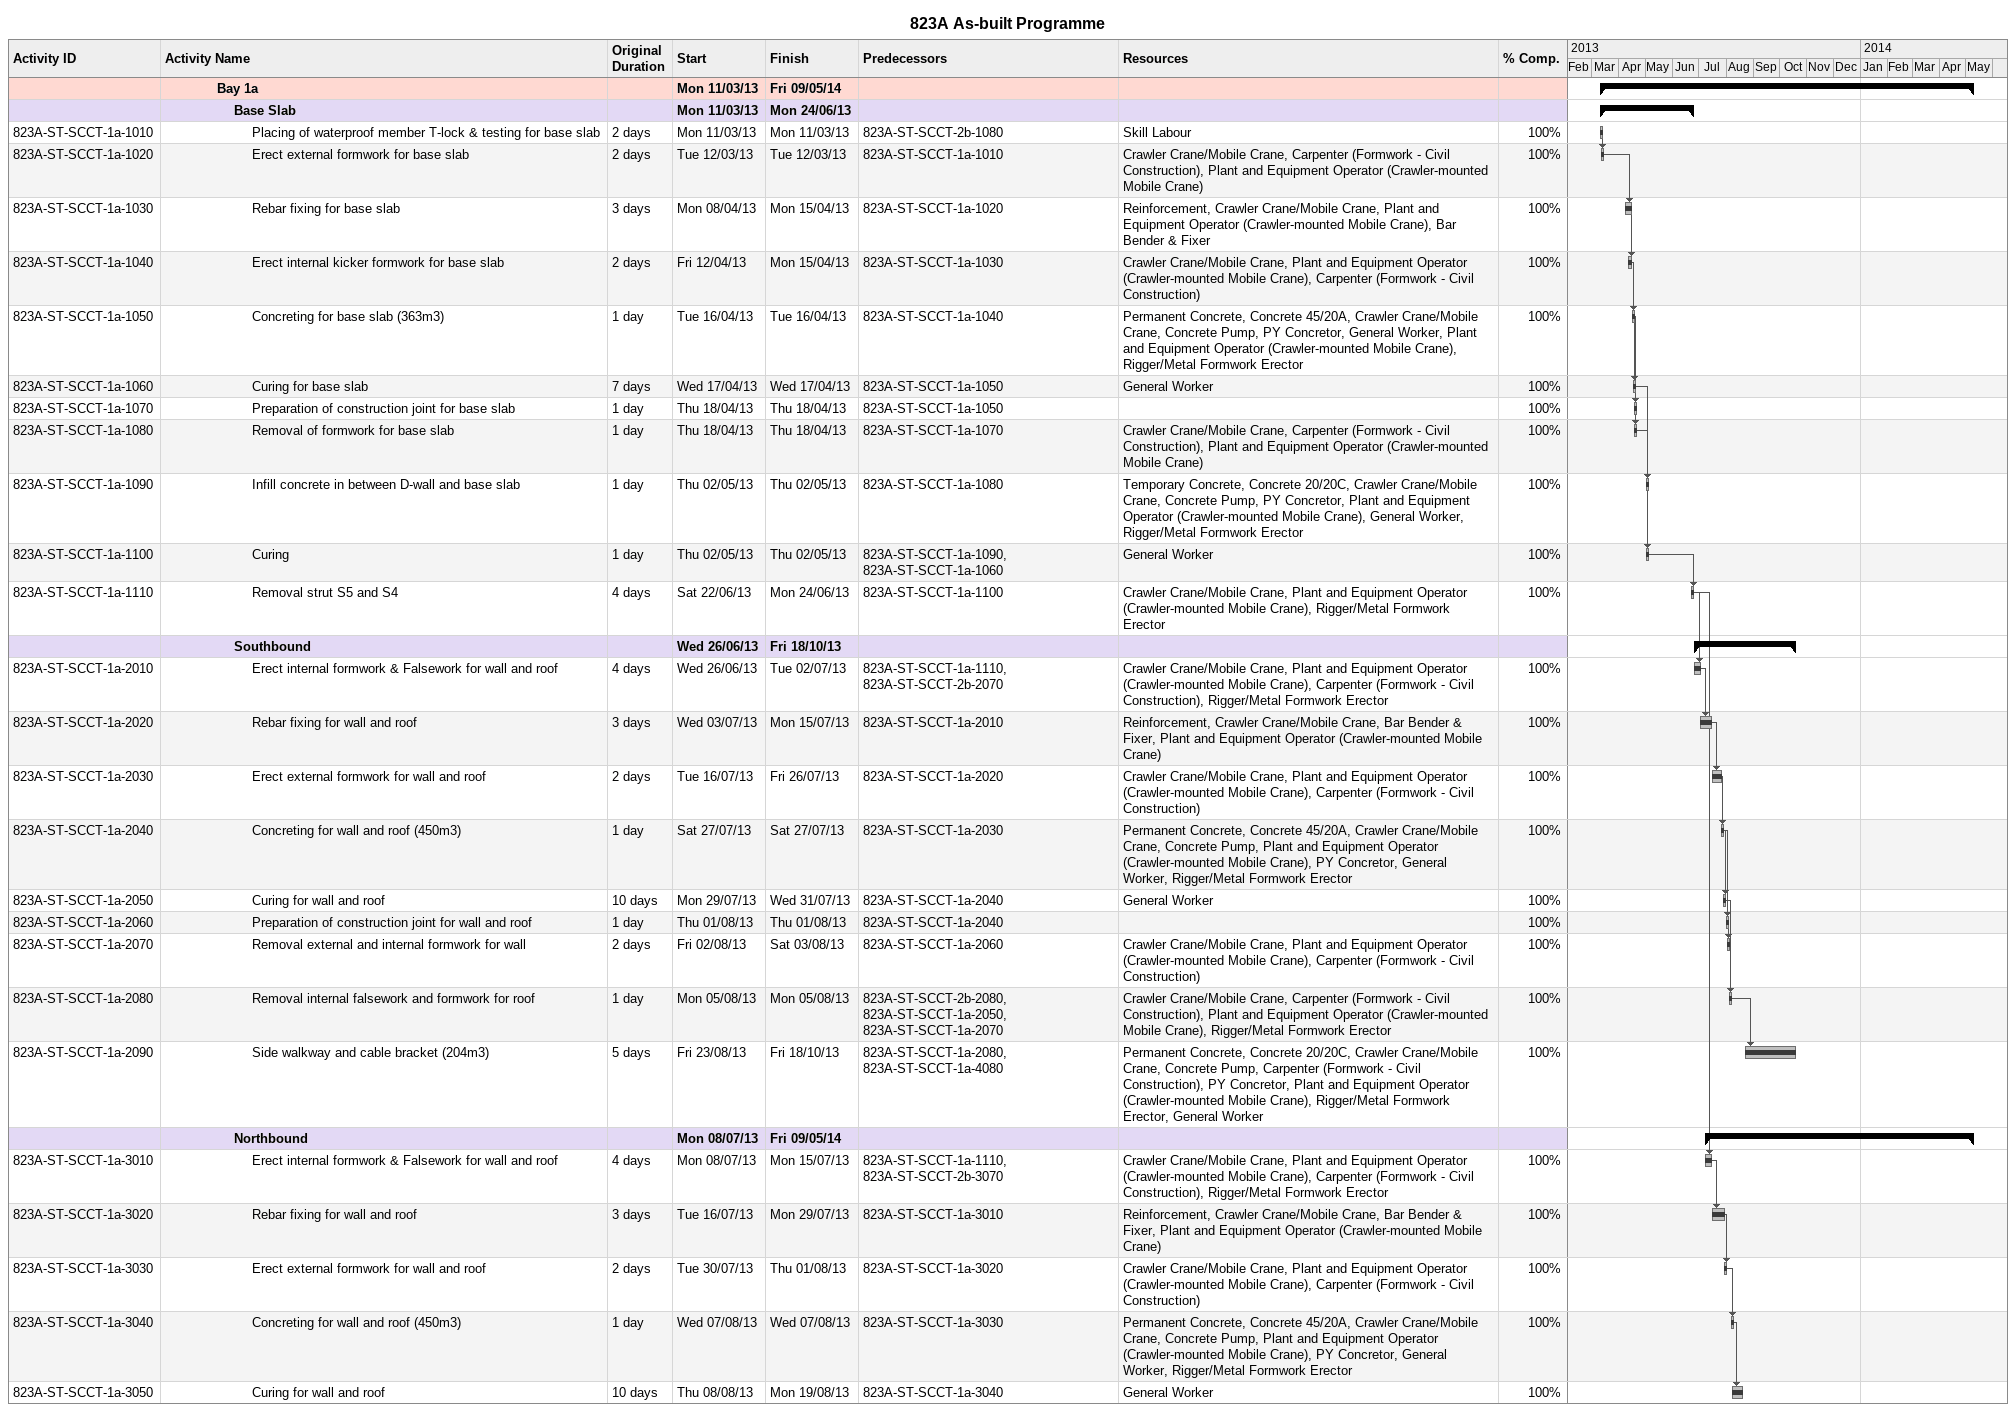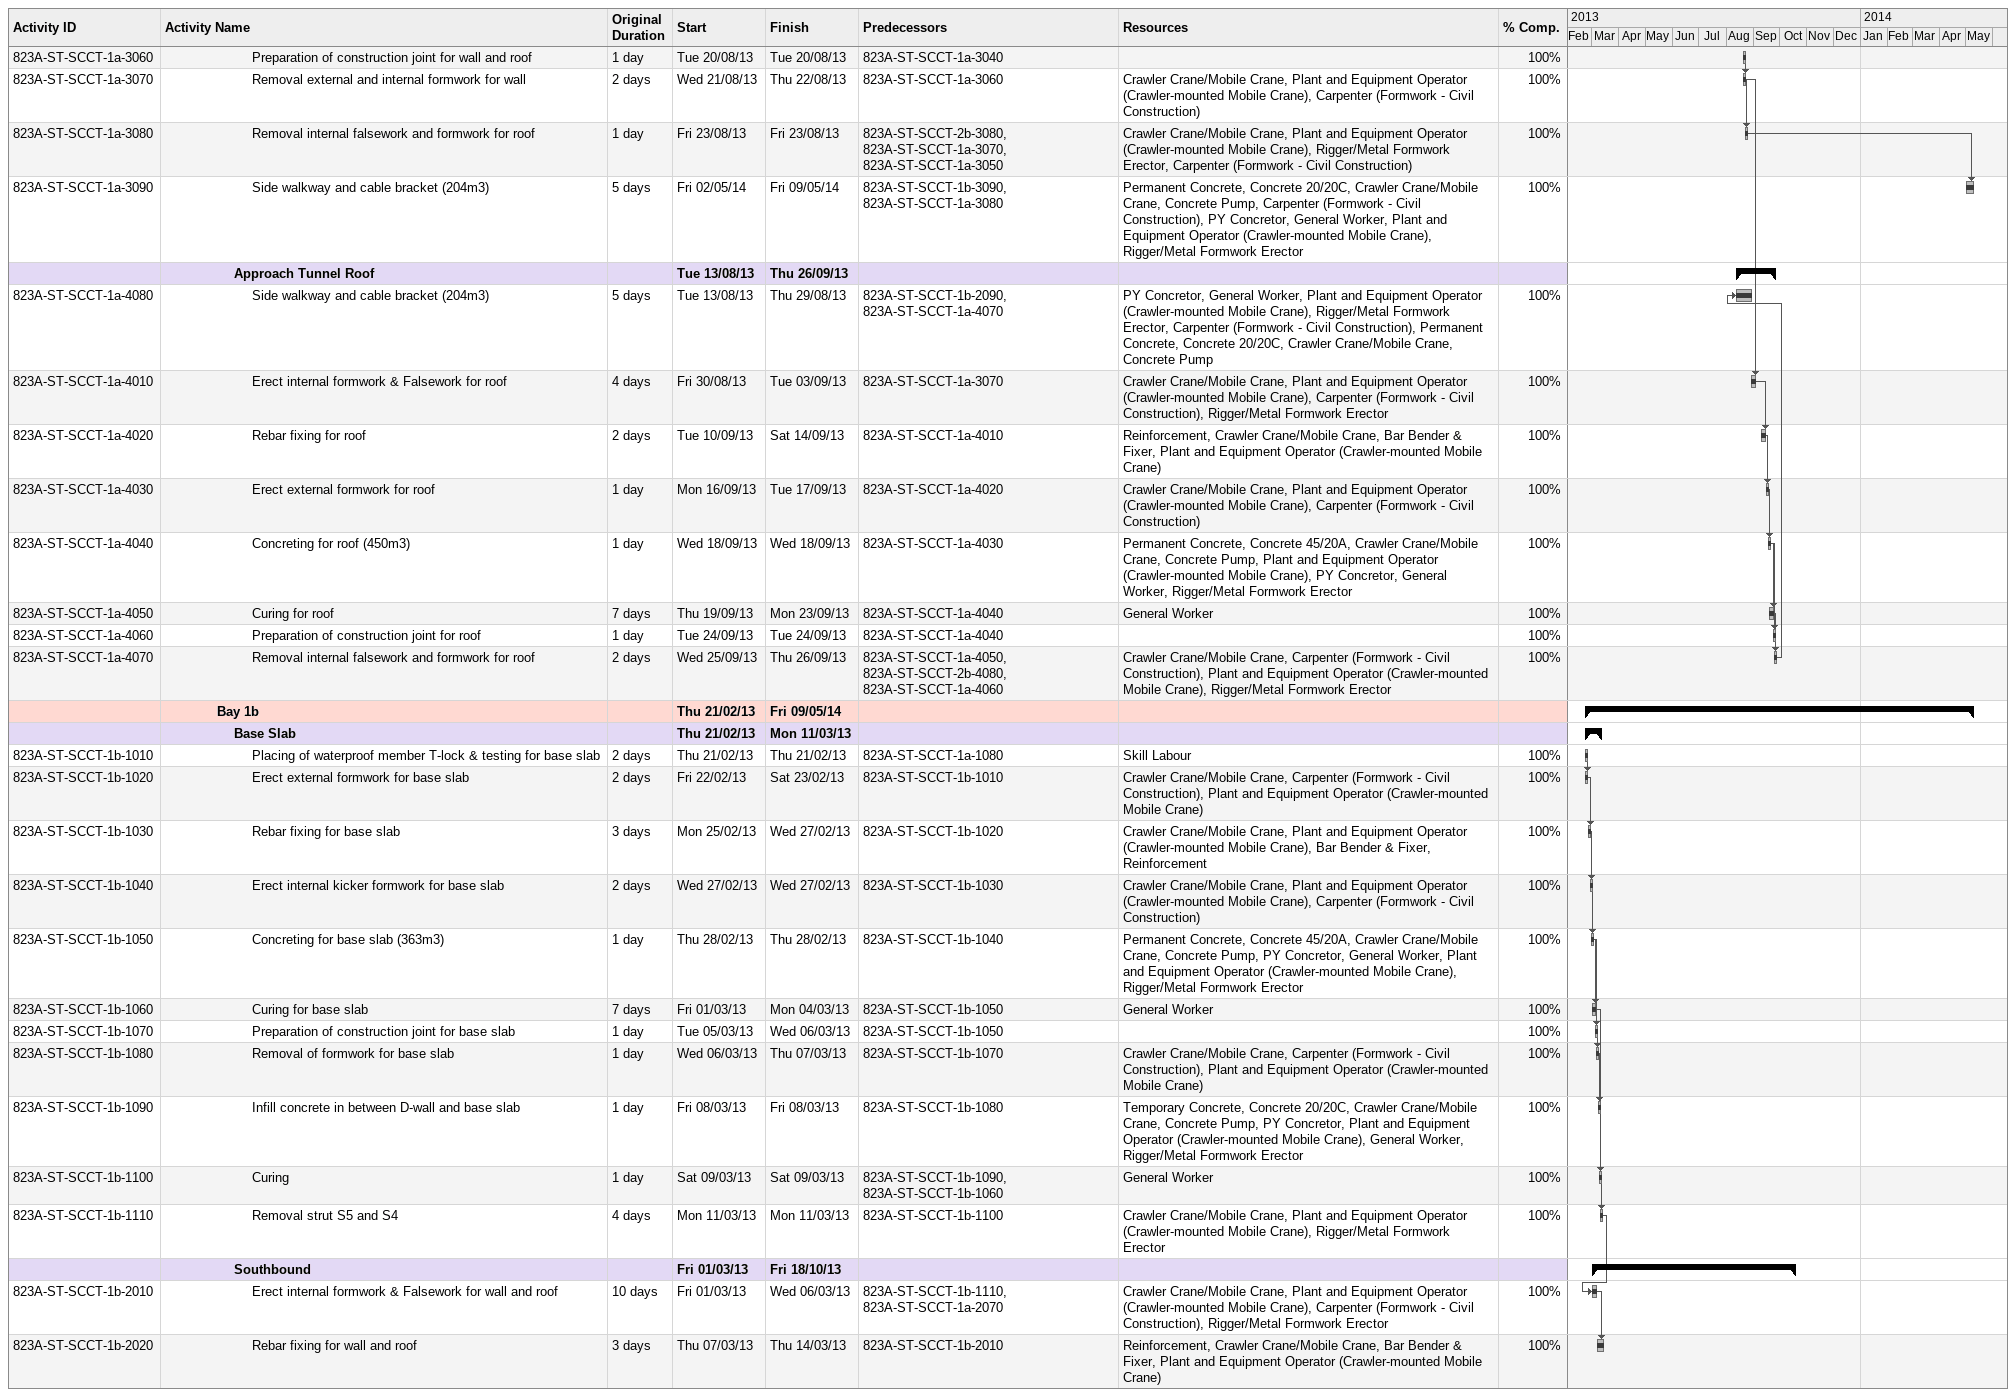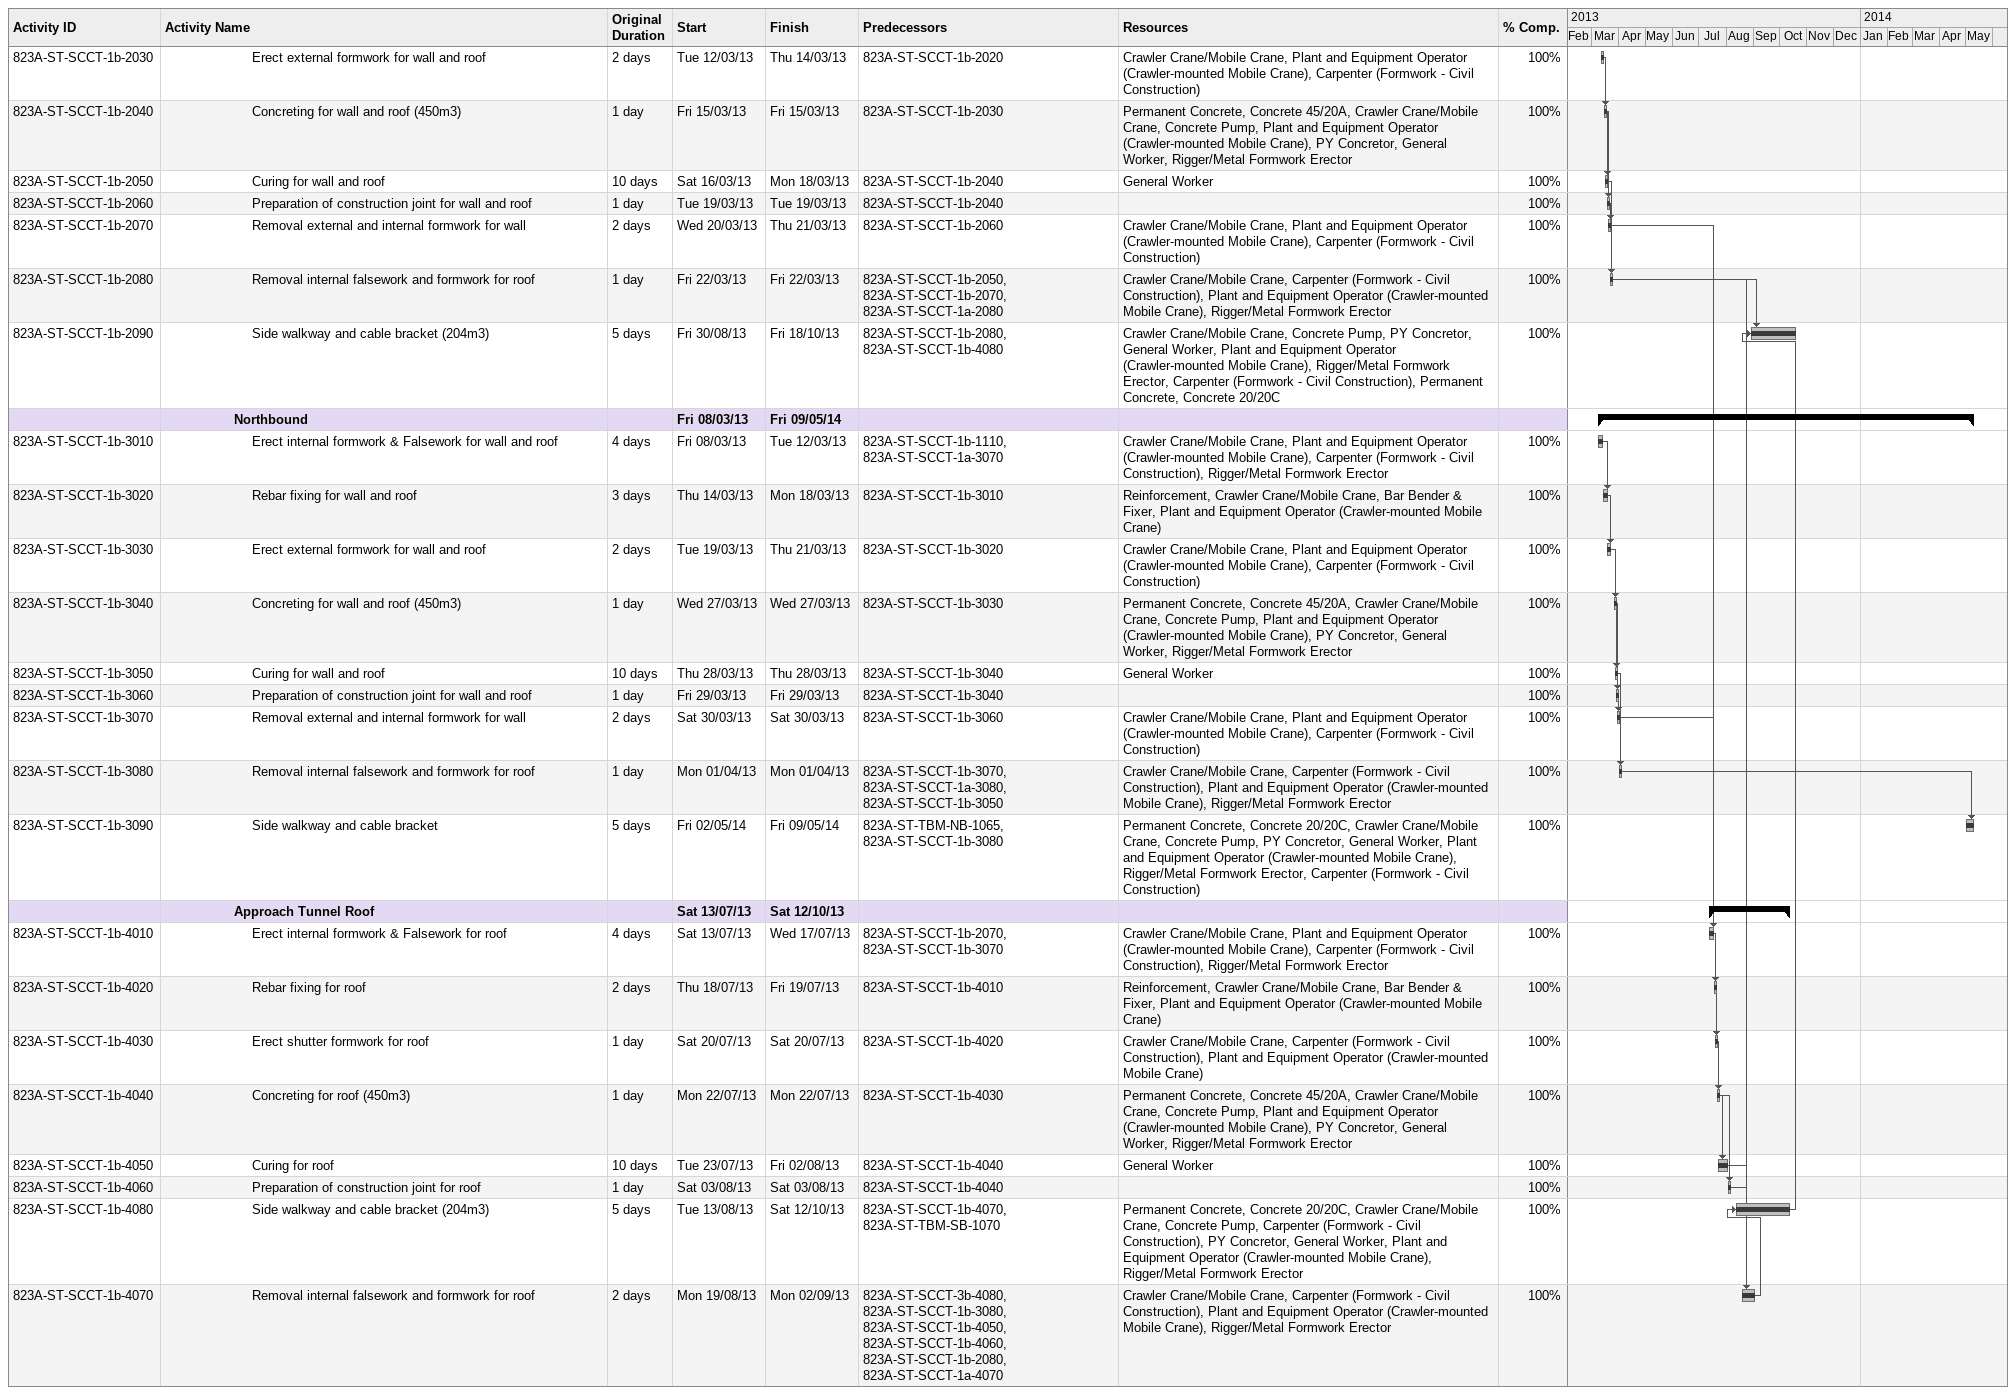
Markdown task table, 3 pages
823A As-built Programme

| ID | Level | Task | Original duration | Start | Finish | Predecessors | Resources | % complete |
|---|---|---|---|---|---|---|---|---|
|  | 4 | **Bay 1a** |  | 2013-03-11 | 2014-05-09 |  |  |  |
|  | 5 | **Base Slab** |  | 2013-03-11 | 2013-06-24 |  |  |  |
| 823A-ST-SCCT-1a-1010 | 6 | Placing of waterproof member T-lock & testing for base slab | 2d | 2013-03-11 | 2013-03-11 | 823A-ST-SCCT-2b-1080 | Skill Labour | 100 |
| 823A-ST-SCCT-1a-1020 | 6 | Erect external formwork for base slab | 2d | 2013-03-12 | 2013-03-12 | 823A-ST-SCCT-1a-1010 | Crawler Crane/Mobile Crane, Carpenter (Formwork - Civil Construction), Plant and Equipment Operator (Crawler-mounted Mobile Crane) | 100 |
| 823A-ST-SCCT-1a-1030 | 6 | Rebar fixing for base slab | 3d | 2013-04-08 | 2013-04-15 | 823A-ST-SCCT-1a-1020 | Reinforcement, Crawler Crane/Mobile Crane, Plant and Equipment Operator (Crawler-mounted Mobile Crane), Bar Bender & Fixer | 100 |
| 823A-ST-SCCT-1a-1040 | 6 | Erect internal kicker formwork for base slab | 2d | 2013-04-12 | 2013-04-15 | 823A-ST-SCCT-1a-1030 | Crawler Crane/Mobile Crane, Plant and Equipment Operator (Crawler-mounted Mobile Crane), Carpenter (Formwork - Civil Construction) | 100 |
| 823A-ST-SCCT-1a-1050 | 6 | Concreting for base slab (363m3) | 1d | 2013-04-16 | 2013-04-16 | 823A-ST-SCCT-1a-1040 | Permanent Concrete, Concrete 45/20A, Crawler Crane/Mobile Crane, Concrete Pump, PY Concretor, General Worker, Plant and Equipment Operator (Crawler-mounted Mobile Crane), Rigger/Metal Formwork Erector | 100 |
| 823A-ST-SCCT-1a-1060 | 6 | Curing for base slab | 7d | 2013-04-17 | 2013-04-17 | 823A-ST-SCCT-1a-1050 | General Worker | 100 |
| 823A-ST-SCCT-1a-1070 | 6 | Preparation of construction joint for base slab | 1d | 2013-04-18 | 2013-04-18 | 823A-ST-SCCT-1a-1050 |  | 100 |
| 823A-ST-SCCT-1a-1080 | 6 | Removal of formwork for base slab | 1d | 2013-04-18 | 2013-04-18 | 823A-ST-SCCT-1a-1070 | Crawler Crane/Mobile Crane, Carpenter (Formwork - Civil Construction), Plant and Equipment Operator (Crawler-mounted Mobile Crane) | 100 |
| 823A-ST-SCCT-1a-1090 | 6 | Infill concrete in between D-wall and base slab | 1d | 2013-05-02 | 2013-05-02 | 823A-ST-SCCT-1a-1080 | Temporary Concrete, Concrete 20/20C, Crawler Crane/Mobile Crane, Concrete Pump, PY Concretor, Plant and Equipment Operator (Crawler-mounted Mobile Crane), General Worker, Rigger/Metal Formwork Erector | 100 |
| 823A-ST-SCCT-1a-1100 | 6 | Curing | 1d | 2013-05-02 | 2013-05-02 | 823A-ST-SCCT-1a-1090, 823A-ST-SCCT-1a-1060 | General Worker | 100 |
| 823A-ST-SCCT-1a-1110 | 6 | Removal strut S5 and S4 | 4d | 2013-06-22 | 2013-06-24 | 823A-ST-SCCT-1a-1100 | Crawler Crane/Mobile Crane, Plant and Equipment Operator (Crawler-mounted Mobile Crane), Rigger/Metal Formwork Erector | 100 |
|  | 5 | **Southbound** |  | 2013-06-26 | 2013-10-18 |  |  |  |
| 823A-ST-SCCT-1a-2010 | 6 | Erect internal formwork & Falsework for wall and roof | 4d | 2013-06-26 | 2013-07-02 | 823A-ST-SCCT-1a-1110, 823A-ST-SCCT-2b-2070 | Crawler Crane/Mobile Crane, Plant and Equipment Operator (Crawler-mounted Mobile Crane), Carpenter (Formwork - Civil Construction), Rigger/Metal Formwork Erector | 100 |
| 823A-ST-SCCT-1a-2020 | 6 | Rebar fixing for wall and roof | 3d | 2013-07-03 | 2013-07-15 | 823A-ST-SCCT-1a-2010 | Reinforcement, Crawler Crane/Mobile Crane, Bar Bender & Fixer, Plant and Equipment Operator (Crawler-mounted Mobile Crane) | 100 |
| 823A-ST-SCCT-1a-2030 | 6 | Erect external formwork for wall and roof | 2d | 2013-07-16 | 2013-07-26 | 823A-ST-SCCT-1a-2020 | Crawler Crane/Mobile Crane, Plant and Equipment Operator (Crawler-mounted Mobile Crane), Carpenter (Formwork - Civil Construction) | 100 |
| 823A-ST-SCCT-1a-2040 | 6 | Concreting for wall and roof (450m3) | 1d | 2013-07-27 | 2013-07-27 | 823A-ST-SCCT-1a-2030 | Permanent Concrete, Concrete 45/20A, Crawler Crane/Mobile Crane, Concrete Pump, Plant and Equipment Operator (Crawler-mounted Mobile Crane), PY Concretor, General Worker, Rigger/Metal Formwork Erector | 100 |
| 823A-ST-SCCT-1a-2050 | 6 | Curing for wall and roof | 10d | 2013-07-29 | 2013-07-31 | 823A-ST-SCCT-1a-2040 | General Worker | 100 |
| 823A-ST-SCCT-1a-2060 | 6 | Preparation of construction joint for wall and roof | 1d | 2013-08-01 | 2013-08-01 | 823A-ST-SCCT-1a-2040 |  | 100 |
| 823A-ST-SCCT-1a-2070 | 6 | Removal external and internal formwork for wall | 2d | 2013-08-02 | 2013-08-03 | 823A-ST-SCCT-1a-2060 | Crawler Crane/Mobile Crane, Plant and Equipment Operator (Crawler-mounted Mobile Crane), Carpenter (Formwork - Civil Construction) | 100 |
| 823A-ST-SCCT-1a-2080 | 6 | Removal internal falsework and formwork for roof | 1d | 2013-08-05 | 2013-08-05 | 823A-ST-SCCT-2b-2080, 823A-ST-SCCT-1a-2050, 823A-ST-SCCT-1a-2070 | Crawler Crane/Mobile Crane, Carpenter (Formwork - Civil Construction), Plant and Equipment Operator (Crawler-mounted Mobile Crane), Rigger/Metal Formwork Erector | 100 |
| 823A-ST-SCCT-1a-2090 | 6 | Side walkway and cable bracket (204m3) | 5d | 2013-08-23 | 2013-10-18 | 823A-ST-SCCT-1a-2080, 823A-ST-SCCT-1a-4080 | Permanent Concrete, Concrete 20/20C, Crawler Crane/Mobile Crane, Concrete Pump, Carpenter (Formwork - Civil Construction), PY Concretor, Plant and Equipment Operator (Crawler-mounted Mobile Crane), Rigger/Metal Formwork Erector, General Worker | 100 |
|  | 5 | **Northbound** |  | 2013-07-08 | 2014-05-09 |  |  |  |
| 823A-ST-SCCT-1a-3010 | 6 | Erect internal formwork & Falsework for wall and roof | 4d | 2013-07-08 | 2013-07-15 | 823A-ST-SCCT-1a-1110, 823A-ST-SCCT-2b-3070 | Crawler Crane/Mobile Crane, Plant and Equipment Operator (Crawler-mounted Mobile Crane), Carpenter (Formwork - Civil Construction), Rigger/Metal Formwork Erector | 100 |
| 823A-ST-SCCT-1a-3020 | 6 | Rebar fixing for wall and roof | 3d | 2013-07-16 | 2013-07-29 | 823A-ST-SCCT-1a-3010 | Reinforcement, Crawler Crane/Mobile Crane, Bar Bender & Fixer, Plant and Equipment Operator (Crawler-mounted Mobile Crane) | 100 |
| 823A-ST-SCCT-1a-3030 | 6 | Erect external formwork for wall and roof | 2d | 2013-07-30 | 2013-08-01 | 823A-ST-SCCT-1a-3020 | Crawler Crane/Mobile Crane, Plant and Equipment Operator (Crawler-mounted Mobile Crane), Carpenter (Formwork - Civil Construction) | 100 |
| 823A-ST-SCCT-1a-3040 | 6 | Concreting for wall and roof (450m3) | 1d | 2013-08-07 | 2013-08-07 | 823A-ST-SCCT-1a-3030 | Permanent Concrete, Concrete 45/20A, Crawler Crane/Mobile Crane, Concrete Pump, Plant and Equipment Operator (Crawler-mounted Mobile Crane), PY Concretor, General Worker, Rigger/Metal Formwork Erector | 100 |
| 823A-ST-SCCT-1a-3050 | 6 | Curing for wall and roof | 10d | 2013-08-08 | 2013-08-19 | 823A-ST-SCCT-1a-3040 | General Worker | 100 |
| 823A-ST-SCCT-1a-3060 | 6 | Preparation of construction joint for wall and roof | 1d | 2013-08-20 | 2013-08-20 | 823A-ST-SCCT-1a-3040 |  | 100 |
| 823A-ST-SCCT-1a-3070 | 6 | Removal external and internal formwork for wall | 2d | 2013-08-21 | 2013-08-22 | 823A-ST-SCCT-1a-3060 | Crawler Crane/Mobile Crane, Plant and Equipment Operator (Crawler-mounted Mobile Crane), Carpenter (Formwork - Civil Construction) | 100 |
| 823A-ST-SCCT-1a-3080 | 6 | Removal internal falsework and formwork for roof | 1d | 2013-08-23 | 2013-08-23 | 823A-ST-SCCT-2b-3080, 823A-ST-SCCT-1a-3070, 823A-ST-SCCT-1a-3050 | Crawler Crane/Mobile Crane, Plant and Equipment Operator (Crawler-mounted Mobile Crane), Rigger/Metal Formwork Erector, Carpenter (Formwork - Civil Construction) | 100 |
| 823A-ST-SCCT-1a-3090 | 6 | Side walkway and cable bracket (204m3) | 5d | 2014-05-02 | 2014-05-09 | 823A-ST-SCCT-1b-3090, 823A-ST-SCCT-1a-3080 | Permanent Concrete, Concrete 20/20C, Crawler Crane/Mobile Crane, Concrete Pump, Carpenter (Formwork - Civil Construction), PY Concretor, General Worker, Plant and Equipment Operator (Crawler-mounted Mobile Crane), Rigger/Metal Formwork Erector | 100 |
|  | 5 | **Approach Tunnel Roof** |  | 2013-08-13 | 2013-09-26 |  |  |  |
| 823A-ST-SCCT-1a-4080 | 6 | Side walkway and cable bracket (204m3) | 5d | 2013-08-13 | 2013-08-29 | 823A-ST-SCCT-1b-2090, 823A-ST-SCCT-1a-4070 | PY Concretor, General Worker, Plant and Equipment Operator (Crawler-mounted Mobile Crane), Rigger/Metal Formwork Erector, Carpenter (Formwork - Civil Construction), Permanent Concrete, Concrete 20/20C, Crawler Crane/Mobile Crane, Concrete Pump | 100 |
| 823A-ST-SCCT-1a-4010 | 6 | Erect internal formwork & Falsework for roof | 4d | 2013-08-30 | 2013-09-03 | 823A-ST-SCCT-1a-3070 | Crawler Crane/Mobile Crane, Plant and Equipment Operator (Crawler-mounted Mobile Crane), Carpenter (Formwork - Civil Construction), Rigger/Metal Formwork Erector | 100 |
| 823A-ST-SCCT-1a-4020 | 6 | Rebar fixing for roof | 2d | 2013-09-10 | 2013-09-14 | 823A-ST-SCCT-1a-4010 | Reinforcement, Crawler Crane/Mobile Crane, Bar Bender & Fixer, Plant and Equipment Operator (Crawler-mounted Mobile Crane) | 100 |
| 823A-ST-SCCT-1a-4030 | 6 | Erect external formwork for roof | 1d | 2013-09-16 | 2013-09-17 | 823A-ST-SCCT-1a-4020 | Crawler Crane/Mobile Crane, Plant and Equipment Operator (Crawler-mounted Mobile Crane), Carpenter (Formwork - Civil Construction) | 100 |
| 823A-ST-SCCT-1a-4040 | 6 | Concreting for roof (450m3) | 1d | 2013-09-18 | 2013-09-18 | 823A-ST-SCCT-1a-4030 | Permanent Concrete, Concrete 45/20A, Crawler Crane/Mobile Crane, Concrete Pump, Plant and Equipment Operator (Crawler-mounted Mobile Crane), PY Concretor, General Worker, Rigger/Metal Formwork Erector | 100 |
| 823A-ST-SCCT-1a-4050 | 6 | Curing for roof | 7d | 2013-09-19 | 2013-09-23 | 823A-ST-SCCT-1a-4040 | General Worker | 100 |
| 823A-ST-SCCT-1a-4060 | 6 | Preparation of construction joint for roof | 1d | 2013-09-24 | 2013-09-24 | 823A-ST-SCCT-1a-4040 |  | 100 |
| 823A-ST-SCCT-1a-4070 | 6 | Removal internal falsework and formwork for roof | 2d | 2013-09-25 | 2013-09-26 | 823A-ST-SCCT-1a-4050, 823A-ST-SCCT-2b-4080, 823A-ST-SCCT-1a-4060 | Crawler Crane/Mobile Crane, Carpenter (Formwork - Civil Construction), Plant and Equipment Operator (Crawler-mounted Mobile Crane), Rigger/Metal Formwork Erector | 100 |
|  | 4 | **Bay 1b** |  | 2013-02-21 | 2014-05-09 |  |  |  |
|  | 5 | **Base Slab** |  | 2013-02-21 | 2013-03-11 |  |  |  |
| 823A-ST-SCCT-1b-1010 | 6 | Placing of waterproof member T-lock & testing for base slab | 2d | 2013-02-21 | 2013-02-21 | 823A-ST-SCCT-1a-1080 | Skill Labour | 100 |
| 823A-ST-SCCT-1b-1020 | 6 | Erect external formwork for base slab | 2d | 2013-02-22 | 2013-02-23 | 823A-ST-SCCT-1b-1010 | Crawler Crane/Mobile Crane, Carpenter (Formwork - Civil Construction), Plant and Equipment Operator (Crawler-mounted Mobile Crane) | 100 |
| 823A-ST-SCCT-1b-1030 | 6 | Rebar fixing for base slab | 3d | 2013-02-25 | 2013-02-27 | 823A-ST-SCCT-1b-1020 | Crawler Crane/Mobile Crane, Plant and Equipment Operator (Crawler-mounted Mobile Crane), Bar Bender & Fixer, Reinforcement | 100 |
| 823A-ST-SCCT-1b-1040 | 6 | Erect internal kicker formwork for base slab | 2d | 2013-02-27 | 2013-02-27 | 823A-ST-SCCT-1b-1030 | Crawler Crane/Mobile Crane, Plant and Equipment Operator (Crawler-mounted Mobile Crane), Carpenter (Formwork - Civil Construction) | 100 |
| 823A-ST-SCCT-1b-1050 | 6 | Concreting for base slab (363m3) | 1d | 2013-02-28 | 2013-02-28 | 823A-ST-SCCT-1b-1040 | Permanent Concrete, Concrete 45/20A, Crawler Crane/Mobile Crane, Concrete Pump, PY Concretor, General Worker, Plant and Equipment Operator (Crawler-mounted Mobile Crane), Rigger/Metal Formwork Erector | 100 |
| 823A-ST-SCCT-1b-1060 | 6 | Curing for base slab | 7d | 2013-03-01 | 2013-03-04 | 823A-ST-SCCT-1b-1050 | General Worker | 100 |
| 823A-ST-SCCT-1b-1070 | 6 | Preparation of construction joint for base slab | 1d | 2013-03-05 | 2013-03-06 | 823A-ST-SCCT-1b-1050 |  | 100 |
| 823A-ST-SCCT-1b-1080 | 6 | Removal of formwork for base slab | 1d | 2013-03-06 | 2013-03-07 | 823A-ST-SCCT-1b-1070 | Crawler Crane/Mobile Crane, Carpenter (Formwork - Civil Construction), Plant and Equipment Operator (Crawler-mounted Mobile Crane) | 100 |
| 823A-ST-SCCT-1b-1090 | 6 | Infill concrete in between D-wall and base slab | 1d | 2013-03-08 | 2013-03-08 | 823A-ST-SCCT-1b-1080 | Temporary Concrete, Concrete 20/20C, Crawler Crane/Mobile Crane, Concrete Pump, PY Concretor, Plant and Equipment Operator (Crawler-mounted Mobile Crane), General Worker, Rigger/Metal Formwork Erector | 100 |
| 823A-ST-SCCT-1b-1100 | 6 | Curing | 1d | 2013-03-09 | 2013-03-09 | 823A-ST-SCCT-1b-1090, 823A-ST-SCCT-1b-1060 | General Worker | 100 |
| 823A-ST-SCCT-1b-1110 | 6 | Removal strut S5 and S4 | 4d | 2013-03-11 | 2013-03-11 | 823A-ST-SCCT-1b-1100 | Crawler Crane/Mobile Crane, Plant and Equipment Operator (Crawler-mounted Mobile Crane), Rigger/Metal Formwork Erector | 100 |
|  | 5 | **Southbound** |  | 2013-03-01 | 2013-10-18 |  |  |  |
| 823A-ST-SCCT-1b-2010 | 6 | Erect internal formwork & Falsework for wall and roof | 10d | 2013-03-01 | 2013-03-06 | 823A-ST-SCCT-1b-1110, 823A-ST-SCCT-1a-2070 | Crawler Crane/Mobile Crane, Plant and Equipment Operator (Crawler-mounted Mobile Crane), Carpenter (Formwork - Civil Construction), Rigger/Metal Formwork Erector | 100 |
| 823A-ST-SCCT-1b-2020 | 6 | Rebar fixing for wall and roof | 3d | 2013-03-07 | 2013-03-14 | 823A-ST-SCCT-1b-2010 | Reinforcement, Crawler Crane/Mobile Crane, Bar Bender & Fixer, Plant and Equipment Operator (Crawler-mounted Mobile Crane) | 100 |
| 823A-ST-SCCT-1b-2030 | 6 | Erect external formwork for wall and roof | 2d | 2013-03-12 | 2013-03-14 | 823A-ST-SCCT-1b-2020 | Crawler Crane/Mobile Crane, Plant and Equipment Operator (Crawler-mounted Mobile Crane), Carpenter (Formwork - Civil Construction) | 100 |
| 823A-ST-SCCT-1b-2040 | 6 | Concreting for wall and roof (450m3) | 1d | 2013-03-15 | 2013-03-15 | 823A-ST-SCCT-1b-2030 | Permanent Concrete, Concrete 45/20A, Crawler Crane/Mobile Crane, Concrete Pump, Plant and Equipment Operator (Crawler-mounted Mobile Crane), PY Concretor, General Worker, Rigger/Metal Formwork Erector | 100 |
| 823A-ST-SCCT-1b-2050 | 6 | Curing for wall and roof | 10d | 2013-03-16 | 2013-03-18 | 823A-ST-SCCT-1b-2040 | General Worker | 100 |
| 823A-ST-SCCT-1b-2060 | 6 | Preparation of construction joint for wall and roof | 1d | 2013-03-19 | 2013-03-19 | 823A-ST-SCCT-1b-2040 |  | 100 |
| 823A-ST-SCCT-1b-2070 | 6 | Removal external and internal formwork for wall | 2d | 2013-03-20 | 2013-03-21 | 823A-ST-SCCT-1b-2060 | Crawler Crane/Mobile Crane, Plant and Equipment Operator (Crawler-mounted Mobile Crane), Carpenter (Formwork - Civil Construction) | 100 |
| 823A-ST-SCCT-1b-2080 | 6 | Removal internal falsework and formwork for roof | 1d | 2013-03-22 | 2013-03-22 | 823A-ST-SCCT-1b-2050, 823A-ST-SCCT-1b-2070, 823A-ST-SCCT-1a-2080 | Crawler Crane/Mobile Crane, Carpenter (Formwork - Civil Construction), Plant and Equipment Operator (Crawler-mounted Mobile Crane), Rigger/Metal Formwork Erector | 100 |
| 823A-ST-SCCT-1b-2090 | 6 | Side walkway and cable bracket (204m3) | 5d | 2013-08-30 | 2013-10-18 | 823A-ST-SCCT-1b-2080, 823A-ST-SCCT-1b-4080 | Crawler Crane/Mobile Crane, Concrete Pump, PY Concretor, General Worker, Plant and Equipment Operator (Crawler-mounted Mobile Crane), Rigger/Metal Formwork Erector, Carpenter (Formwork - Civil Construction), Permanent Concrete, Concrete 20/20C | 100 |
|  | 5 | **Northbound** |  | 2013-03-08 | 2014-05-09 |  |  |  |
| 823A-ST-SCCT-1b-3010 | 6 | Erect internal formwork & Falsework for wall and roof | 4d | 2013-03-08 | 2013-03-12 | 823A-ST-SCCT-1b-1110, 823A-ST-SCCT-1a-3070 | Crawler Crane/Mobile Crane, Plant and Equipment Operator (Crawler-mounted Mobile Crane), Carpenter (Formwork - Civil Construction), Rigger/Metal Formwork Erector | 100 |
| 823A-ST-SCCT-1b-3020 | 6 | Rebar fixing for wall and roof | 3d | 2013-03-14 | 2013-03-18 | 823A-ST-SCCT-1b-3010 | Reinforcement, Crawler Crane/Mobile Crane, Bar Bender & Fixer, Plant and Equipment Operator (Crawler-mounted Mobile Crane) | 100 |
| 823A-ST-SCCT-1b-3030 | 6 | Erect external formwork for wall and roof | 2d | 2013-03-19 | 2013-03-21 | 823A-ST-SCCT-1b-3020 | Crawler Crane/Mobile Crane, Plant and Equipment Operator (Crawler-mounted Mobile Crane), Carpenter (Formwork - Civil Construction) | 100 |
| 823A-ST-SCCT-1b-3040 | 6 | Concreting for wall and roof (450m3) | 1d | 2013-03-27 | 2013-03-27 | 823A-ST-SCCT-1b-3030 | Permanent Concrete, Concrete 45/20A, Crawler Crane/Mobile Crane, Concrete Pump, Plant and Equipment Operator (Crawler-mounted Mobile Crane), PY Concretor, General Worker, Rigger/Metal Formwork Erector | 100 |
| 823A-ST-SCCT-1b-3050 | 6 | Curing for wall and roof | 10d | 2013-03-28 | 2013-03-28 | 823A-ST-SCCT-1b-3040 | General Worker | 100 |
| 823A-ST-SCCT-1b-3060 | 6 | Preparation of construction joint for wall and roof | 1d | 2013-03-29 | 2013-03-29 | 823A-ST-SCCT-1b-3040 |  | 100 |
| 823A-ST-SCCT-1b-3070 | 6 | Removal external and internal formwork for wall | 2d | 2013-03-30 | 2013-03-30 | 823A-ST-SCCT-1b-3060 | Crawler Crane/Mobile Crane, Plant and Equipment Operator (Crawler-mounted Mobile Crane), Carpenter (Formwork - Civil Construction) | 100 |
| 823A-ST-SCCT-1b-3080 | 6 | Removal internal falsework and formwork for roof | 1d | 2013-04-01 | 2013-04-01 | 823A-ST-SCCT-1b-3070, 823A-ST-SCCT-1a-3080, 823A-ST-SCCT-1b-3050 | Crawler Crane/Mobile Crane, Carpenter (Formwork - Civil Construction), Plant and Equipment Operator (Crawler-mounted Mobile Crane), Rigger/Metal Formwork Erector | 100 |
| 823A-ST-SCCT-1b-3090 | 6 | Side walkway and cable bracket | 5d | 2014-05-02 | 2014-05-09 | 823A-ST-TBM-NB-1065, 823A-ST-SCCT-1b-3080 | Permanent Concrete, Concrete 20/20C, Crawler Crane/Mobile Crane, Concrete Pump, PY Concretor, General Worker, Plant and Equipment Operator (Crawler-mounted Mobile Crane), Rigger/Metal Formwork Erector, Carpenter (Formwork - Civil Construction) | 100 |
|  | 5 | **Approach Tunnel Roof** |  | 2013-07-13 | 2013-10-12 |  |  |  |
| 823A-ST-SCCT-1b-4010 | 6 | Erect internal formwork & Falsework for roof | 4d | 2013-07-13 | 2013-07-17 | 823A-ST-SCCT-1b-2070, 823A-ST-SCCT-1b-3070 | Crawler Crane/Mobile Crane, Plant and Equipment Operator (Crawler-mounted Mobile Crane), Carpenter (Formwork - Civil Construction), Rigger/Metal Formwork Erector | 100 |
| 823A-ST-SCCT-1b-4020 | 6 | Rebar fixing for roof | 2d | 2013-07-18 | 2013-07-19 | 823A-ST-SCCT-1b-4010 | Reinforcement, Crawler Crane/Mobile Crane, Bar Bender & Fixer, Plant and Equipment Operator (Crawler-mounted Mobile Crane) | 100 |
| 823A-ST-SCCT-1b-4030 | 6 | Erect shutter formwork for roof | 1d | 2013-07-20 | 2013-07-20 | 823A-ST-SCCT-1b-4020 | Crawler Crane/Mobile Crane, Carpenter (Formwork - Civil Construction), Plant and Equipment Operator (Crawler-mounted Mobile Crane) | 100 |
| 823A-ST-SCCT-1b-4040 | 6 | Concreting for roof (450m3) | 1d | 2013-07-22 | 2013-07-22 | 823A-ST-SCCT-1b-4030 | Permanent Concrete, Concrete 45/20A, Crawler Crane/Mobile Crane, Concrete Pump, Plant and Equipment Operator (Crawler-mounted Mobile Crane), PY Concretor, General Worker, Rigger/Metal Formwork Erector | 100 |
| 823A-ST-SCCT-1b-4050 | 6 | Curing for roof | 10d | 2013-07-23 | 2013-08-02 | 823A-ST-SCCT-1b-4040 | General Worker | 100 |
| 823A-ST-SCCT-1b-4060 | 6 | Preparation of construction joint for roof | 1d | 2013-08-03 | 2013-08-03 | 823A-ST-SCCT-1b-4040 |  | 100 |
| 823A-ST-SCCT-1b-4080 | 6 | Side walkway and cable bracket (204m3) | 5d | 2013-08-13 | 2013-10-12 | 823A-ST-SCCT-1b-4070, 823A-ST-TBM-SB-1070 | Permanent Concrete, Concrete 20/20C, Crawler Crane/Mobile Crane, Concrete Pump, Carpenter (Formwork - Civil Construction), PY Concretor, General Worker, Plant and Equipment Operator (Crawler-mounted Mobile Crane), Rigger/Metal Formwork Erector | 100 |
| 823A-ST-SCCT-1b-4070 | 6 | Removal internal falsework and formwork for roof | 2d | 2013-08-19 | 2013-09-02 | 823A-ST-SCCT-3b-4080, 823A-ST-SCCT-1b-3080, 823A-ST-SCCT-1b-4050, 823A-ST-SCCT-1b-4060, 823A-ST-SCCT-1b-2080, 823A-ST-SCCT-1a-4070 | Crawler Crane/Mobile Crane, Carpenter (Formwork - Civil Construction), Plant and Equipment Operator (Crawler-mounted Mobile Crane), Rigger/Metal Formwork Erector | 100 |
